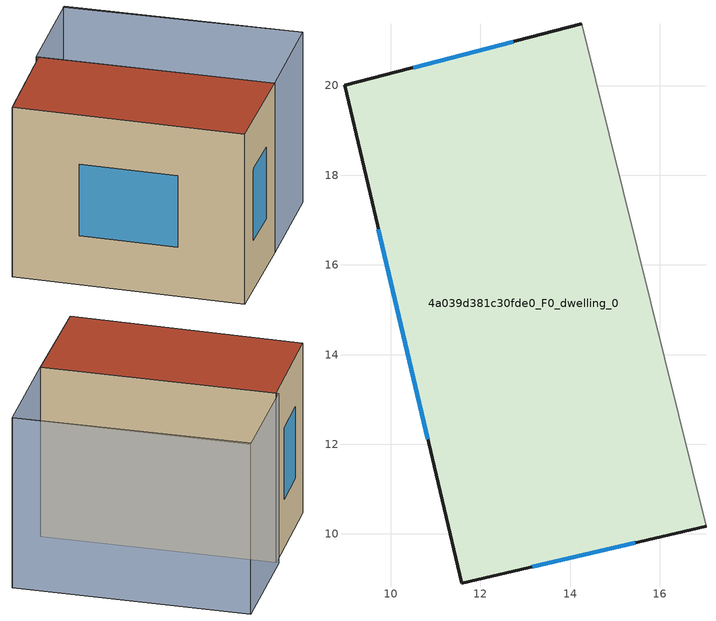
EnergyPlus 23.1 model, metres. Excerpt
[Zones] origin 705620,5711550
4a039d381c30fde0_F0_dwelling_0
 floor ground (EU_floor_Construction): 14.27,21.38 17.03,10.17 11.58,8.91 8.97,20 z0
 wall outside (EU_wall_Construction): 14.27,21.38 8.97,20 11.58,8.91 17.03,10.17 z0:9
 wall adiabatic (EU_wall_Construction): 17.03,10.17 14.27,21.38 z0:9
 window (EU_Window_Construction): 13.16,9.27 15.46,9.81 / 9.73,16.8 10.83,12.11 / 12.73,20.98 10.5,20.4 z2.6:6.4
 roof outside (EU_roof_Construction): 17.03,10.17 14.27,21.38 8.97,20 11.58,8.91 z9
shading: 22.41,11.5 17.03,10.17 / 17.03,10.17 14.23,21.49 / 14.23,21.49 19.61,22.82 / 19.61,22.82 22.41,11.5 / 22.41,11.5 19.48,22.79 z0:9
[Building]
EU S2 Campaign: North Axis=0; Terrain=City; Solar Distribution=FullExterior
[Site:Location]
London: Latitude=51.5; Longitude=-0.5; Time Zone=0; Elevation=25
[SizingPeriod:WeatherFileDays]
AnnualSizingPeriod: Begin Month=1; Begin Day of Month=1; End Month=12; End Day of Month=31; Day of Week for Start Day=Monday; Use Weather File Daylight Saving Period=No; Use Weather File Rain and Snow Indicators=No
[MATERIAL]
EU_InternalMass_Material: Roughness=MediumRough; Thickness=0.1; Conductivity=1; Density=1800; Specific Heat=900; Thermal Absorptance=0.9; Solar Absorptance=0.7; Visible Absorptance=0.7
[MATERIAL:NOMASS] Roughness=MediumRough; Thermal Absorptance=0.9; Solar Absorptance=0.7; Visible Absorptance=0.7
Name | Thermal Resistance
EU_wall_NoMass | 0.724719
EU_roof_NoMass | 2.98947
EU_floor_NoMass | 2.39157
[WINDOWMATERIAL:SIMPLEGLAZINGSYSTEM]
EU_Window_SimpleGlazing: UFactor=2.63425; Solar Heat Gain Coefficient=0.76; Visible Transmittance=0.76
[CONSTRUCTION]
EU_wall_Construction: EU_wall_NoMass
EU_roof_Construction: EU_roof_NoMass
EU_floor_Construction: EU_floor_NoMass
EU_InternalMass_Construction: EU_InternalMass_Material
EU_Window_Construction: EU_Window_SimpleGlazing
[ZONE]
4a039d381c30fde0_F0_dwelling_0: Type=1; Multiplier=1; Ceiling Height=autocalculate; Volume=571.126; Floor Area=autocalculate; Part of Total Floor Area=Yes
[INTERNALMASS]
4a039d381c30fde0_F0_dwelling_0_EU_InternalMass: Construction=EU_InternalMass_Construction; Zone or ZoneList=4a039d381c30fde0_F0_dwelling_0; Surface Area=63.4584
[OTHEREQUIPMENT]
EU_Step8_InternalGain_4a039d381c30fde0_F0_dwelling_0_f000: Fuel Type=Electricity; Zone or ZoneList or Space or SpaceList=4a039d381c30fde0_F0_dwelling_0; Schedule=EU_Step8_GainSchedule_4a039d381c30fde0_F0_dwelling_0_f000; Design Level Calculation Method=Watts/Area; Power per Zone Floor Area=1; Fraction Latent=0; Fraction Radiant=0; Fraction Lost=0; Carbon Dioxide Generation Rate=0; EndUse Subcategory=EU_Step8_InternalGains
[ZONEVENTILATION:DESIGNFLOWRATE]
EU_ConstantAir_4a039d381c30fde0_F0_dwelling_0: Zone or ZoneList or Space or SpaceList=4a039d381c30fde0_F0_dwelling_0; Schedule=EU_AlwaysOn; Design Flow Rate Calculation Method=AirChanges/Hour; Air Changes per Hour=0.418135; Ventilation Type=Natural; Fan Pressure Rise=0; Fan Total Efficiency=1; Constant Term Coefficient=1; Temperature Term Coefficient=0; Velocity Term Coefficient=0; Velocity Squared Term Coefficient=0; Minimum Indoor Temperature=-100; Maximum Indoor Temperature=100; Delta Temperature=-100; Minimum Outdoor Temperature=-100; Maximum Outdoor Temperature=100; Maximum Wind Speed=40
[HVACTEMPLATE:THERMOSTAT]
EU_HeatOnly_4a039d381c30fde0_F0_dwelling_0: Constant Heating Setpoint=20; Constant Cooling Setpoint=50
[HVACTEMPLATE:ZONE:IDEALLOADSAIRSYSTEM]
4a039d381c30fde0_F0_dwelling_0: Template Thermostat=EU_HeatOnly_4a039d381c30fde0_F0_dwelling_0; System Availability Schedule=EU_AlwaysOn; Maximum Heating Supply Air Temperature=50; Minimum Cooling Supply Air Temperature=13; Maximum Heating Supply Air Humidity Ratio=0.0156; Minimum Cooling Supply Air Humidity Ratio=0.0077; Heating Limit=NoLimit; Cooling Limit=NoLimit; Heating Availability Schedule=EU_AlwaysOn; Cooling Availability Schedule=EU_CoolingOff; Dehumidification Control Type=ConstantSensibleHeatRatio; Cooling Sensible Heat Ratio=0.7; Dehumidification Setpoint=60; Humidification Control Type=None; Humidification Setpoint=30; Outdoor Air Method=None; Outdoor Air Flow Rate per Person=0.00944; Outdoor Air Flow Rate per Zone Floor Area=0; Outdoor Air Flow Rate per Zone=0; Demand Controlled Ventilation Type=None; Outdoor Air Economizer Type=NoEconomizer; Heat Recovery Type=None; Sensible Heat Recovery Effectiveness=0.7; Latent Heat Recovery Effectiveness=0.65
[SIZING:ZONE]
4a039d381c30fde0_F0_dwelling_0: Zone Cooling Design Supply Air Temperature Input Method=SupplyAirTemperature; Zone Cooling Design Supply Air Temperature=13; Zone Heating Design Supply Air Temperature Input Method=SupplyAirTemperature; Zone Heating Design Supply Air Temperature=50; Zone Cooling Design Supply Air Humidity Ratio=0.008; Zone Heating Design Supply Air Humidity Ratio=0.008; Cooling Design Air Flow Method=DesignDay; Cooling Design Air Flow Rate=0; Cooling Minimum Air Flow per Zone Floor Area=0.000762; Cooling Minimum Air Flow=0; Cooling Minimum Air Flow Fraction=0.2; Heating Design Air Flow Method=DesignDay; Heating Design Air Flow Rate=0; Heating Maximum Air Flow per Zone Floor Area=0.002032; Heating Maximum Air Flow=0.141576; Heating Maximum Air Flow Fraction=0.3; Account for Dedicated Outdoor Air System=No; Dedicated Outdoor Air System Control Strategy=NeutralSupplyAir; Dedicated Outdoor Air Low Setpoint Temperature for Design=autosize; Dedicated Outdoor Air High Setpoint Temperature for Design=autosize; Zone Load Sizing Method=Sensible Load Only No Latent Load; Zone Latent Cooling Design Supply Air Humidity Ratio Input Method=HumidityRatioDifference; Zone Cooling Design Supply Air Humidity Ratio Difference=0.005; Zone Latent Heating Design Supply Air Humidity Ratio Input Method=HumidityRatioDifference; Zone Humidification Design Supply Air Humidity Ratio Difference=0.005
[SCHEDULE:CONSTANT]
Name | Hourly Value
EU_AlwaysOn | 1
EU_CoolingOff | 0
[SCHEDULE:FILE]
EU_Step8_GainSchedule_4a039d381c30fde0_F0_dwelling_0_f000: File=../../schedules/4a039d381c30fde0/4a039d381c30fde0_F0_dwelling_0_f000_gain.csv; Column Number=1; Rows to Skip at Top=0; Number of Hours of Data=8760; Column Separator=Comma; Interpolate to Timestep=No; Minutes per Item=60; Adjust Schedule for Daylight Savings=Yes
